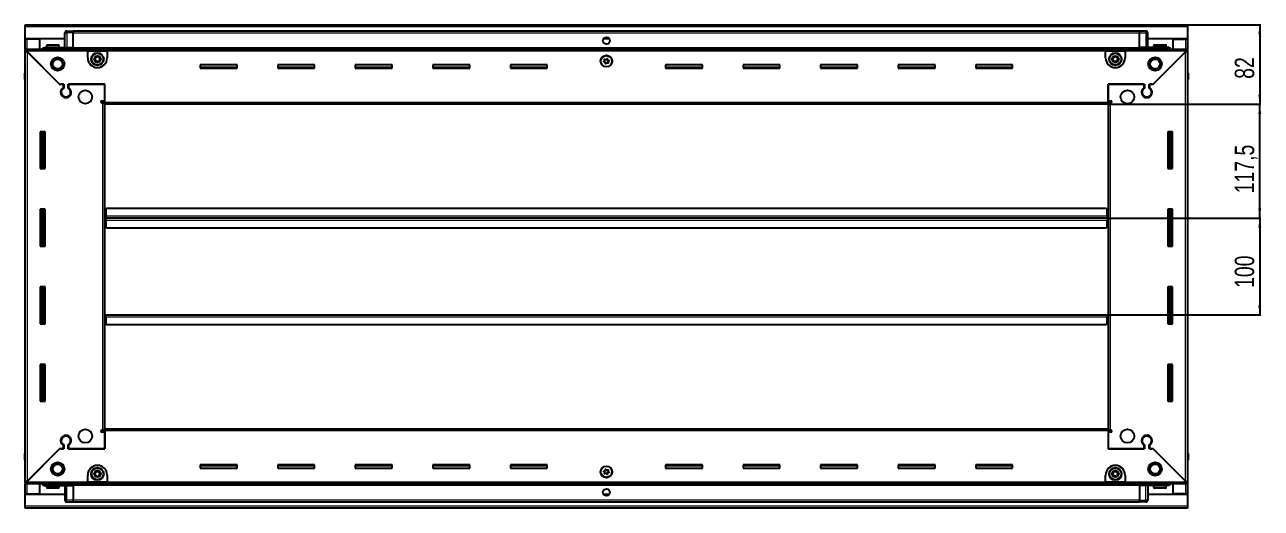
# Model space of a CAD drawing. Header units: millimetres. Extents: x 1315 to 5495, y -523 to 1632.
# Drawn here: x 4220 to 5495, y 927 to 1426 of the extents above; entities that cross this region are included whole.
import ezdxf

# ---------------------------------------------------------------- set-up
doc = ezdxf.new("R2010")
doc.units = ezdxf.units.MM
doc.layers.add('FORMAT', color=7, linetype='Continuous')
doc.styles.add('SLDTEXTSTYLE0', font='TXT', dxfattribs={"width": 0.75})
doc.dimstyles.new('SLDDIMSTYLE0', dxfattribs={"dimtxt": 20, "dimasz": 10, "dimexe": 0, "dimexo": 0.0625, "dimgap": 5, "dimtad": 2, "dimdec": 1, "dimrnd": 1e-09, "dimzin": 12, "dimdsep": 46, "dimtxsty": 'SLDTEXTSTYLE0', "dimsah": 1, "dimcen": 0.09, "dimadec": 0, "dimazin": 3, "dimtfac": 1, "dimtofl": 0, "dimtmove": 0, "dimatfit": 3, "dimfxl": 0, "dimfrac": 2, "dimtolj": 1, "dimtzin": 12, "dimarcsym": 0})

# ---------------------------------------------------------------- blocks, each defined once
blk = doc.blocks.new('_D_6')
at = {"layer": 'FORMAT'}
for p, q in [((5419, 1425.8), (5494.5, 1425.8)), ((5493.5, 1425.8), (5493.5, 1343.8)), ((5337, 1343.8), (5494.5, 1343.8))]:
    blk.add_line(p, q, dxfattribs=at)
for points in [[(5493.5, 1425.8), (5492, 1415.8), (5495, 1415.8)], [(5493.5, 1343.8), (5495, 1353.8), (5492, 1353.8)]]:
    blk.add_solid(points, dxfattribs=at)
at = {"layer": 'FORMAT', "insert": (5467.7, 1370), "char_height": 20, "attachment_point": 1, "rotation": 90, "style": 'SLDTEXTSTYLE0'}
blk.add_mtext('82', dxfattribs=at)
blk = doc.blocks.new('_D_7')
at = {"layer": 'FORMAT'}
for p, q in [((5337, 1343.8), (5494.5, 1343.8)), ((5493.5, 1226.3), (5493.5, 1343.8)), ((5336, 1226.3), (5494.5, 1226.3))]:
    blk.add_line(p, q, dxfattribs=at)
for points in [[(5493.5, 1343.8), (5492, 1333.8), (5495, 1333.8)], [(5493.5, 1226.3), (5495, 1236.3), (5492, 1236.3)]]:
    blk.add_solid(points, dxfattribs=at)
at = {"layer": 'FORMAT', "insert": (5467.7, 1251.8), "char_height": 20, "attachment_point": 1, "rotation": 90, "style": 'SLDTEXTSTYLE0'}
blk.add_mtext('117,5', dxfattribs=at)
blk = doc.blocks.new('_D_8')
at = {"layer": 'FORMAT'}
for p, q in [((5336, 1226.3), (5494.5, 1226.3)), ((5493.5, 1226.3), (5493.5, 1126.3)), ((5336, 1126.3), (5494.5, 1126.3))]:
    blk.add_line(p, q, dxfattribs=at)
for points in [[(5493.5, 1226.3), (5492, 1216.3), (5495, 1216.3)], [(5493.5, 1126.3), (5495, 1136.3), (5492, 1136.3)]]:
    blk.add_solid(points, dxfattribs=at)
at = {"layer": 'FORMAT', "insert": (5467.7, 1154.2), "char_height": 20, "attachment_point": 1, "rotation": 90, "style": 'SLDTEXTSTYLE0'}
blk.add_mtext('100', dxfattribs=at)

msp = doc.modelspace()

# ---------------------------------------------------------------- linework, layer by layer
at = {"color": 7, "linetype": 'Continuous', "lineweight": 25}
for p, q in [((4220.01, 1423.72), (4220.01, 1425.82)), ((4220.01, 1425.82), (5419.01, 1425.82)), ((4220.01, 1411.32), (4220.01, 1423.72)), ((4261.01, 1402.32), (4261.01, 1417.32)), ((4261.69, 1418.82), (4261.69, 1418.82)), ((4263.01, 1419.32), (4269.51, 1419.32)), ((4263.01, 1419.32), (4269.51, 1419.32)), ((4269.51, 1419.32), (4269.51, 1419.32)), ((4269.51, 1419.32), (4269.51, 1419.32)), ((4269.51, 1419.32), (4269.51, 1417.32)), ((5369.51, 1419.17), (4269.51, 1419.17)), ((4269.51, 1402.32), (4269.51, 1417.32)), ((5369.51, 1419.32), (5369.51, 1419.32)), ((5376.01, 1419.32), (5369.51, 1419.32)), ((5376.01, 1419.32), (5369.51, 1419.32)), ((5369.51, 1419.32), (5369.51, 1417.32)), ((5369.51, 1402.32), (5369.51, 1417.32)), ((5378.01, 1417.32), (5378.01, 1417.32)), ((5378.01, 1402.32), (5378.01, 1417.32)), ((5419.01, 1425.82), (5419.01, 1423.72)), ((5419.01, 1423.72), (5419.01, 1411.32)), ((4261.01, 1411.32), (4220.01, 1411.32)), ((4220.01, 1410.82), (4220.01, 1411.32)), ((4220.01, 1410.82), (4222.11, 1410.82)), ((4220.01, 1400.57), (4220.01, 1410.82)), ((4221.51, 1410.82), (4221.51, 1411.32)), ((4235.01, 1410.82), (4222.11, 1410.82)), ((4235.01, 1400.57), (4235.01, 1410.82)), ((4242.01, 1404.22), (4242.01, 1402.32)), ((4242.81, 1405.02), (4254.21, 1405.02)), ((4255.01, 1402.32), (4255.01, 1404.22)), ((4822.38, 1411.32), (4816.64, 1411.32)), ((5419.01, 1411.32), (5378.01, 1411.32)), ((5384.01, 1404.22), (5384.01, 1402.32)), ((5384.81, 1405.02), (5396.21, 1405.02)), ((5397.01, 1402.32), (5397.01, 1404.22)), ((5404.01, 1410.82), (5416.91, 1410.82)), ((5404.01, 1400.57), (5404.01, 1410.82)), ((5416.91, 1410.82), (5419.01, 1410.82)), ((5417.51, 1410.82), (5417.51, 1411.32)), ((5419.01, 1410.82), (5419.01, 1411.32)), ((5419.01, 1410.82), (5419.01, 1400.57)), ((4220.01, 1399.07), (4220.01, 1400.57)), ((4220.01, 1400.57), (4221.01, 1400.57)), ((4220.01, 1398.57), (4220.01, 1399.07)), ((4220.01, 1399.07), (4221.01, 1399.07)), ((4220.01, 954.07), (4220.01, 1398.57)), ((4221.51, 1398.57), (4220.01, 1398.57)), ((4221.01, 1400.57), (4284.51, 1400.57)), ((4221.01, 1399.07), (4221.01, 1400.57)), ((4221.61, 1398.47), (4255.51, 1364.57)), ((4256.21, 1363.87), (4222.11, 1397.97)), ((4240.51, 1402.32), (4269.51, 1402.32)), ((4269.44, 1400.57), (4269.51, 1402.29)), ((4269.51, 1402.32), (4269.51, 1401.82)), ((4269.51, 1401.17), (5369.51, 1401.17)), ((4284.51, 1398.47), (4284.51, 1400.57)), ((4284.51, 1400.57), (4304.51, 1400.57)), ((4284.51, 1399.07), (4304.51, 1399.07)), ((4284.51, 1391.57), (4284.51, 1398.47)), ((4304.51, 1400.57), (4304.51, 1398.47)), ((4304.51, 1400.57), (5334.51, 1400.57)), ((4304.51, 1398.47), (4304.51, 1391.57)), ((5334.51, 1398.47), (5334.51, 1400.57)), ((5334.51, 1400.57), (5354.51, 1400.57)), ((5334.51, 1399.07), (5354.51, 1399.07)), ((5334.51, 1391.57), (5334.51, 1398.47)), ((5354.51, 1400.57), (5354.51, 1398.47)), ((5354.51, 1400.57), (5418.01, 1400.57)), ((5354.51, 1398.47), (5354.51, 1391.57)), ((5369.51, 1402.32), (5369.51, 1401.82)), ((5398.51, 1402.32), (5369.51, 1402.32)), ((5369.51, 1402.29), (5369.59, 1400.57)), ((5416.91, 1397.97), (5382.81, 1363.87)), ((5383.51, 1364.57), (5417.41, 1398.47)), ((5417.51, 1398.57), (5419.01, 1398.57)), ((5418.01, 1399.07), (5418.01, 1400.57)), ((5418.01, 1400.57), (5419.01, 1400.57)), ((5418.01, 1399.07), (5419.01, 1399.07)), ((5419.01, 1399.07), (5419.01, 1400.57)), ((5419.01, 1399.07), (5419.01, 1398.57)), ((5419.01, 1398.57), (5419.01, 954.07)), ((4438.51, 1384.32), (4400.51, 1384.32)), ((4400.51, 1384.32), (4400.51, 1380.82)), ((4438.51, 1381.57), (4400.51, 1381.57)), ((4400.51, 1380.82), (4438.51, 1380.82)), ((4438.51, 1380.82), (4438.51, 1384.32)), ((4518.51, 1384.32), (4480.51, 1384.32)), ((4480.51, 1384.32), (4480.51, 1380.82)), ((4518.51, 1381.57), (4480.51, 1381.57)), ((4480.51, 1380.82), (4518.51, 1380.82)), ((4518.51, 1380.82), (4518.51, 1384.32)), ((4598.51, 1384.32), (4560.51, 1384.32)), ((4560.51, 1384.32), (4560.51, 1380.82)), ((4598.51, 1381.57), (4560.51, 1381.57)), ((4560.51, 1380.82), (4598.51, 1380.82)), ((4598.51, 1380.82), (4598.51, 1384.32)), ((4678.51, 1384.32), (4640.51, 1384.32)), ((4640.51, 1384.32), (4640.51, 1380.82)), ((4678.51, 1381.57), (4640.51, 1381.57)), ((4640.51, 1380.82), (4678.51, 1380.82)), ((4678.51, 1380.82), (4678.51, 1384.32)), ((4758.51, 1384.32), (4720.51, 1384.32)), ((4720.51, 1384.32), (4720.51, 1380.82)), ((4758.51, 1381.57), (4720.51, 1381.57)), ((4720.51, 1380.82), (4758.51, 1380.82)), ((4758.51, 1380.82), (4758.51, 1384.32)), ((4918.51, 1384.32), (4880.51, 1384.32)), ((4880.51, 1384.32), (4880.51, 1380.82)), ((4918.51, 1381.57), (4880.51, 1381.57)), ((4880.51, 1380.82), (4918.51, 1380.82)), ((4918.51, 1380.82), (4918.51, 1384.32)), ((4998.51, 1384.32), (4960.51, 1384.32)), ((4960.51, 1384.32), (4960.51, 1380.82)), ((4998.51, 1381.57), (4960.51, 1381.57)), ((4960.51, 1380.82), (4998.51, 1380.82)), ((4998.51, 1380.82), (4998.51, 1384.32)), ((5078.51, 1384.32), (5040.51, 1384.32)), ((5040.51, 1384.32), (5040.51, 1380.82)), ((5078.51, 1381.57), (5040.51, 1381.57)), ((5040.51, 1380.82), (5078.51, 1380.82)), ((5078.51, 1380.82), (5078.51, 1384.32)), ((5158.51, 1384.32), (5120.51, 1384.32)), ((5120.51, 1384.32), (5120.51, 1380.82)), ((5158.51, 1381.57), (5120.51, 1381.57)), ((5120.51, 1380.82), (5158.51, 1380.82)), ((5158.51, 1380.82), (5158.51, 1384.32)), ((5238.51, 1384.32), (5200.51, 1384.32)), ((5200.51, 1384.32), (5200.51, 1380.82)), ((5238.51, 1381.57), (5200.51, 1381.57)), ((5200.51, 1380.82), (5238.51, 1380.82)), ((5238.51, 1380.82), (5238.51, 1384.32)), ((4219.51, 1375.82), (4219.51, 1369.32)), ((4219.51, 1369.32), (4219.51, 1375.82)), ((4219.51, 1369.32), (4219.51, 1369.32)), ((4220.01, 1369.32), (4219.51, 1369.32)), ((4219.66, 1369.32), (4219.66, 983.32)), ((5419.01, 1377.15), (5419.01, 1377.15)), ((5419.01, 1369.32), (5419.51, 1369.32)), ((5419.36, 983.32), (5419.36, 1369.32)), ((5419.51, 1375.82), (5419.51, 1369.32)), ((5419.51, 1369.32), (5419.51, 1375.82)), ((5419.51, 1369.32), (5419.51, 1369.32)), ((5419.51, 1369.32), (5419.51, 1369.32)), ((4255.51, 1364.57), (4259.71, 1364.57)), ((4256.91, 1364.57), (4256.21, 1363.87)), ((4259.01, 1364.57), (4256.91, 1364.57)), ((4259.01, 1364.57), (4259.01, 1360.68)), ((4259.71, 1364.57), (4259.71, 1360.29)), ((4264.31, 1364.57), (4302.01, 1364.57)), ((4264.31, 1360.29), (4264.31, 1364.57)), ((4265.01, 1360.68), (4265.01, 1364.57)), ((4302.01, 1364.57), (4265.01, 1364.57)), ((4302.01, 1345.92), (4302.01, 1364.57)), ((4302.01, 1347.32), (4302.01, 1364.57)), ((5337.01, 1364.57), (5374.71, 1364.57)), ((5337.01, 1345.92), (5337.01, 1364.57)), ((5337.01, 1364.57), (5337.01, 1347.32)), ((5374.01, 1364.57), (5337.01, 1364.57)), ((5374.01, 1364.57), (5374.01, 1360.68)), ((5374.71, 1364.57), (5374.71, 1360.29)), ((5379.31, 1364.57), (5383.51, 1364.57)), ((5379.31, 1360.29), (5379.31, 1364.57)), ((5382.11, 1364.57), (5380.01, 1364.57)), ((5380.01, 1360.68), (5380.01, 1364.57)), ((5382.81, 1363.87), (5382.11, 1364.57)), ((4260.01, 1351.71), (4260.01, 1350.95)), ((4299.16, 1347.32), (4302.01, 1347.32)), ((4299.91, 1345.32), (4299.16, 1345.32)), ((4299.91, 1345.32), (4302.01, 1345.32)), ((4302.01, 1346.32), (4300.01, 1346.32)), ((4300.01, 1346.32), (4300.01, 1345.32)), ((4302.01, 1343.82), (4302.01, 1345.92)), ((5337.01, 1343.82), (4302.01, 1343.82)), ((4302.01, 1008.82), (4302.01, 1343.82)), ((5337.01, 1347.32), (5339.86, 1347.32)), ((5339.01, 1346.32), (5337.01, 1346.32)), ((5337.01, 1345.92), (5337.01, 1343.82)), ((5337.01, 1345.32), (5339.11, 1345.32)), ((5337.01, 1343.82), (5337.01, 1008.82)), ((5339.01, 1345.32), (5339.01, 1346.32)), ((5339.86, 1345.32), (5339.11, 1345.32)), ((5379.01, 1351.71), (5379.01, 1350.95)), ((4240.51, 1315.32), (4235.51, 1315.32)), ((4235.51, 1315.32), (4235.51, 1277.32)), ((4237.66, 1277.32), (4237.66, 1315.32)), ((4239.45, 1277.32), (4239.45, 1315.32)), ((4239.49, 1277.32), (4239.49, 1315.32)), ((4240.51, 1277.32), (4240.51, 1315.32)), ((5398.51, 1315.32), (5398.51, 1277.32)), ((5403.51, 1315.32), (5398.51, 1315.32)), ((5399.53, 1315.32), (5399.53, 1277.32)), ((5399.57, 1315.32), (5399.57, 1277.32)), ((5401.36, 1315.32), (5401.36, 1277.32)), ((5403.51, 1277.32), (5403.51, 1315.32)), ((4235.51, 1277.32), (4240.51, 1277.32)), ((5398.51, 1277.32), (5403.51, 1277.32)), ((4240.51, 1235.32), (4235.51, 1235.32)), ((4235.51, 1235.32), (4235.51, 1197.32)), ((4237.66, 1197.32), (4237.66, 1235.32)), ((4239.45, 1197.32), (4239.45, 1235.32)), ((4239.49, 1197.32), (4239.49, 1235.32)), ((4240.51, 1197.32), (4240.51, 1235.32)), ((4302.76, 1226.32), (4302.01, 1226.32)), ((4303.01, 1229.17), (4302.76, 1229.17)), ((4302.76, 1229.17), (4302.76, 1226.32)), ((4302.76, 1226.32), (4302.76, 1223.47)), ((4304.01, 1236.32), (4303.01, 1235.32)), ((4303.01, 1235.32), (4303.01, 1228.42)), ((4303.01, 1226.32), (4303.01, 1228.42)), ((5336.01, 1226.32), (4303.01, 1226.32)), ((4303.01, 1224.22), (4303.01, 1226.32)), ((5335.01, 1236.32), (4304.01, 1236.32)), ((5336.01, 1235.32), (5335.01, 1236.32)), ((5336.01, 1228.42), (5336.01, 1235.32)), ((5336.26, 1229.17), (5336.01, 1229.17)), ((5336.01, 1228.42), (5336.01, 1226.32)), ((5336.01, 1226.32), (5336.01, 1224.22)), ((5336.26, 1226.32), (5336.26, 1229.17)), ((5337.01, 1226.32), (5336.26, 1226.32)), ((5336.26, 1223.47), (5336.26, 1226.32)), ((5398.51, 1235.32), (5398.51, 1197.32)), ((5403.51, 1235.32), (5398.51, 1235.32)), ((5399.53, 1235.32), (5399.53, 1197.32)), ((5399.57, 1235.32), (5399.57, 1197.32)), ((5401.36, 1235.32), (5401.36, 1197.32)), ((5403.51, 1197.32), (5403.51, 1235.32)), ((4302.76, 1223.47), (4303.01, 1223.47)), ((4303.01, 1224.22), (4303.01, 1217.32)), ((4303.01, 1217.32), (4304.01, 1216.32)), ((4304.01, 1216.32), (5335.01, 1216.32)), ((5335.01, 1216.32), (5336.01, 1217.32)), ((5336.01, 1217.32), (5336.01, 1224.22)), ((5336.01, 1223.47), (5336.26, 1223.47)), ((4235.51, 1197.32), (4240.51, 1197.32)), ((5398.51, 1197.32), (5403.51, 1197.32)), ((4240.51, 1155.32), (4235.51, 1155.32)), ((4235.51, 1155.32), (4235.51, 1117.32)), ((4237.66, 1117.32), (4237.66, 1155.32)), ((4239.45, 1117.32), (4239.45, 1155.32)), ((4239.49, 1117.32), (4239.49, 1155.32)), ((4240.51, 1117.32), (4240.51, 1155.32)), ((5398.51, 1155.32), (5398.51, 1117.32)), ((5403.51, 1155.32), (5398.51, 1155.32)), ((5399.53, 1155.32), (5399.53, 1117.32)), ((5399.57, 1155.32), (5399.57, 1117.32)), ((5401.36, 1155.32), (5401.36, 1117.32)), ((5403.51, 1117.32), (5403.51, 1155.32)), ((4302.01, 1126.32), (4302.76, 1126.32)), ((4302.76, 1126.32), (4302.76, 1123.47)), ((4302.76, 1123.47), (4303.01, 1123.47)), ((4303.01, 1126.32), (5336.01, 1126.32)), ((4303.01, 1124.22), (4303.01, 1126.32)), ((4303.01, 1124.22), (4303.01, 1117.32)), ((5336.01, 1126.32), (5336.01, 1124.22)), ((5336.01, 1117.32), (5336.01, 1124.22)), ((5336.01, 1123.47), (5336.26, 1123.47)), ((5336.26, 1123.47), (5336.26, 1126.32)), ((5336.26, 1126.32), (5337.01, 1126.32)), ((4235.51, 1117.32), (4240.51, 1117.32)), ((4303.01, 1117.32), (4304.01, 1116.32)), ((4304.01, 1116.32), (5335.01, 1116.32)), ((5335.01, 1116.32), (5336.01, 1117.32)), ((5398.51, 1117.32), (5403.51, 1117.32)), ((4240.51, 1075.32), (4235.51, 1075.32)), ((4235.51, 1075.32), (4235.51, 1037.32)), ((4237.66, 1037.32), (4237.66, 1075.32)), ((4239.45, 1037.32), (4239.45, 1075.32)), ((4239.49, 1037.32), (4239.49, 1075.32)), ((4240.51, 1037.32), (4240.51, 1075.32)), ((5398.51, 1075.32), (5398.51, 1037.32)), ((5403.51, 1075.32), (5398.51, 1075.32)), ((5399.53, 1075.32), (5399.53, 1037.32)), ((5399.57, 1075.32), (5399.57, 1037.32)), ((5401.36, 1075.32), (5401.36, 1037.32)), ((5403.51, 1037.32), (5403.51, 1075.32)), ((4235.51, 1037.32), (4240.51, 1037.32)), ((5398.51, 1037.32), (5403.51, 1037.32)), ((4302.01, 1006.72), (4302.01, 1008.82)), ((4302.01, 1008.82), (5337.01, 1008.82)), ((5337.01, 1008.82), (5337.01, 1006.72)), ((4260.01, 1001.7), (4260.01, 1000.94)), ((4299.16, 1007.32), (4299.91, 1007.32)), ((4302.01, 1005.32), (4299.16, 1005.32)), ((4302.01, 1007.32), (4299.91, 1007.32)), ((4300.01, 1007.32), (4300.01, 1006.32)), ((4300.01, 1006.32), (4302.01, 1006.32)), ((4302.01, 1006.72), (4302.01, 988.07)), ((4302.01, 988.07), (4302.01, 1005.32)), ((5339.11, 1007.32), (5337.01, 1007.32)), ((5337.01, 1006.72), (5337.01, 988.07)), ((5337.01, 1006.32), (5339.01, 1006.32)), ((5337.01, 1005.32), (5337.01, 988.07)), ((5339.86, 1005.32), (5337.01, 1005.32)), ((5339.01, 1006.32), (5339.01, 1007.32)), ((5339.11, 1007.32), (5339.86, 1007.32)), ((5379.01, 1001.7), (5379.01, 1000.94)), ((4219.51, 976.82), (4219.51, 983.32)), ((4219.51, 983.32), (4219.51, 983.32)), ((4219.51, 983.32), (4219.51, 983.32)), ((4219.51, 983.32), (4219.51, 976.82)), ((4220.01, 983.32), (4219.51, 983.32)), ((4255.51, 988.07), (4221.61, 954.17)), ((4222.11, 954.67), (4256.21, 988.77)), ((4259.71, 988.07), (4255.51, 988.07)), ((4256.21, 988.77), (4256.91, 988.07)), ((4256.91, 988.07), (4259.01, 988.07)), ((4259.01, 991.96), (4259.01, 988.07)), ((4259.71, 992.36), (4259.71, 988.07)), ((4264.31, 988.07), (4264.31, 992.36)), ((4302.01, 988.07), (4264.31, 988.07)), ((4265.01, 988.07), (4265.01, 991.96)), ((4265.01, 988.07), (4302.01, 988.07)), ((5374.71, 988.07), (5337.01, 988.07)), ((5337.01, 988.07), (5374.01, 988.07)), ((5374.01, 991.96), (5374.01, 988.07)), ((5374.71, 992.36), (5374.71, 988.07)), ((5379.31, 988.07), (5379.31, 992.36)), ((5383.51, 988.07), (5379.31, 988.07)), ((5380.01, 988.07), (5380.01, 991.96)), ((5380.01, 988.07), (5382.11, 988.07)), ((5382.11, 988.07), (5382.81, 988.77)), ((5382.81, 988.77), (5416.91, 954.67)), ((5417.41, 954.17), (5383.51, 988.07)), ((5419.01, 983.32), (5419.51, 983.32)), ((5419.51, 983.32), (5419.51, 983.32)), ((5419.51, 976.82), (5419.51, 983.32)), ((5419.51, 983.32), (5419.51, 976.82)), ((4220.01, 975.5), (4220.01, 975.5)), ((4438.51, 971.82), (4400.51, 971.82)), ((4400.51, 971.82), (4400.51, 968.32)), ((4400.51, 971.07), (4438.51, 971.07)), ((4438.51, 968.32), (4438.51, 971.82)), ((4518.51, 971.82), (4480.51, 971.82)), ((4480.51, 971.82), (4480.51, 968.32)), ((4480.51, 971.07), (4518.51, 971.07)), ((4518.51, 968.32), (4518.51, 971.82)), ((4598.51, 971.82), (4560.51, 971.82)), ((4560.51, 971.82), (4560.51, 968.32)), ((4560.51, 971.07), (4598.51, 971.07)), ((4598.51, 968.32), (4598.51, 971.82)), ((4678.51, 971.82), (4640.51, 971.82)), ((4640.51, 971.82), (4640.51, 968.32)), ((4640.51, 971.07), (4678.51, 971.07)), ((4678.51, 968.32), (4678.51, 971.82)), ((4758.51, 971.82), (4720.51, 971.82)), ((4720.51, 971.82), (4720.51, 968.32)), ((4720.51, 971.07), (4758.51, 971.07)), ((4758.51, 968.32), (4758.51, 971.82)), ((4918.51, 971.82), (4880.51, 971.82)), ((4880.51, 971.82), (4880.51, 968.32)), ((4880.51, 971.07), (4918.51, 971.07)), ((4918.51, 968.32), (4918.51, 971.82)), ((4998.51, 971.82), (4960.51, 971.82)), ((4960.51, 971.82), (4960.51, 968.32)), ((4960.51, 971.07), (4998.51, 971.07)), ((4998.51, 968.32), (4998.51, 971.82)), ((5078.51, 971.82), (5040.51, 971.82)), ((5040.51, 971.82), (5040.51, 968.32)), ((5040.51, 971.07), (5078.51, 971.07)), ((5078.51, 968.32), (5078.51, 971.82)), ((5158.51, 971.82), (5120.51, 971.82)), ((5120.51, 971.82), (5120.51, 968.32)), ((5120.51, 971.07), (5158.51, 971.07)), ((5158.51, 968.32), (5158.51, 971.82)), ((5238.51, 971.82), (5200.51, 971.82)), ((5200.51, 971.82), (5200.51, 968.32)), ((5200.51, 971.07), (5238.51, 971.07)), ((5238.51, 968.32), (5238.51, 971.82)), ((4284.51, 954.17), (4284.51, 961.07)), ((4304.51, 961.07), (4304.51, 954.17)), ((4400.51, 968.32), (4438.51, 968.32)), ((4480.51, 968.32), (4518.51, 968.32)), ((4560.51, 968.32), (4598.51, 968.32)), ((4640.51, 968.32), (4678.51, 968.32)), ((4720.51, 968.32), (4758.51, 968.32)), ((4880.51, 968.32), (4918.51, 968.32)), ((4960.51, 968.32), (4998.51, 968.32)), ((5040.51, 968.32), (5078.51, 968.32)), ((5120.51, 968.32), (5158.51, 968.32)), ((5200.51, 968.32), (5238.51, 968.32)), ((5334.51, 954.17), (5334.51, 961.07)), ((5354.51, 961.07), (5354.51, 954.17)), ((4220.01, 953.57), (4220.01, 954.07)), ((4221.51, 954.07), (4220.01, 954.07)), ((4220.01, 953.57), (4220.01, 952.07)), ((4221.01, 953.57), (4220.01, 953.57)), ((4220.01, 941.82), (4220.01, 952.07)), ((4221.01, 952.07), (4220.01, 952.07)), ((4221.01, 953.57), (4221.01, 952.07)), ((4284.51, 952.07), (4221.01, 952.07)), ((4235.01, 941.82), (4235.01, 952.07)), ((4240.51, 950.32), (4269.51, 950.32)), ((4242.01, 950.32), (4242.01, 948.42)), ((4246.59, 947.62), (4242.81, 947.62)), ((4254.21, 947.62), (4246.59, 947.62)), ((4255.01, 948.42), (4255.01, 950.32)), ((4261.01, 950.32), (4261.01, 935.32)), ((4269.51, 950.36), (4269.44, 952.07)), ((5369.51, 951.47), (4269.51, 951.47)), ((4269.51, 950.32), (4269.51, 950.82)), ((4269.51, 950.32), (4269.51, 935.32)), ((4284.51, 952.07), (4284.51, 954.17)), ((4304.51, 953.57), (4284.51, 953.57)), ((4304.51, 952.07), (4284.51, 952.07)), ((4304.51, 954.17), (4304.51, 952.07)), ((5334.51, 952.07), (4304.51, 952.07)), ((5334.51, 952.07), (5334.51, 954.17)), ((5354.51, 953.57), (5334.51, 953.57)), ((5354.51, 952.07), (5334.51, 952.07)), ((5354.51, 954.17), (5354.51, 952.07)), ((5418.01, 952.07), (5354.51, 952.07)), ((5369.59, 952.07), (5369.51, 950.36)), ((5369.51, 950.32), (5369.51, 950.82)), ((5398.51, 950.32), (5369.51, 950.32)), ((5369.51, 950.32), (5369.51, 935.32)), ((5378.01, 950.32), (5378.01, 935.32)), ((5384.01, 950.32), (5384.01, 948.42)), ((5391.8, 947.62), (5384.81, 947.62)), ((5396.21, 947.62), (5391.8, 947.62)), ((5397.01, 948.42), (5397.01, 950.32)), ((5404.01, 941.82), (5404.01, 952.07)), ((5417.51, 954.07), (5419.01, 954.07)), ((5418.01, 953.57), (5418.01, 952.07)), ((5419.01, 953.57), (5418.01, 953.57)), ((5419.01, 952.07), (5418.01, 952.07)), ((5419.01, 954.07), (5419.01, 953.57)), ((5419.01, 953.57), (5419.01, 952.07)), ((5419.01, 952.07), (5419.01, 941.82)), ((4222.11, 941.82), (4220.01, 941.82)), ((4220.01, 941.32), (4220.01, 941.82)), ((4220.01, 928.92), (4220.01, 941.32)), ((4220.01, 941.32), (4261.01, 941.32)), ((4221.51, 941.32), (4221.51, 941.82)), ((4222.11, 941.82), (4235.01, 941.82)), ((4261.01, 935.32), (4261.01, 935.32)), ((4263.01, 933.32), (4269.51, 933.32)), ((4263.01, 933.32), (4269.51, 933.32)), ((4269.51, 933.32), (4269.51, 935.32)), ((4269.51, 933.47), (5369.51, 933.47)), ((4269.51, 933.32), (4269.51, 933.32)), ((4816.64, 941.32), (4822.38, 941.32)), ((5369.51, 933.32), (5369.51, 935.32)), ((5376.01, 933.32), (5369.51, 933.32)), ((5369.51, 933.32), (5369.51, 933.32)), ((5369.51, 933.32), (5369.51, 933.32)), ((5376.01, 933.32), (5369.51, 933.32)), ((5377.33, 933.82), (5377.33, 933.82)), ((5378.01, 941.32), (5419.01, 941.32)), ((5416.91, 941.82), (5404.01, 941.82)), ((5419.01, 941.82), (5416.91, 941.82)), ((5417.51, 941.32), (5417.51, 941.82)), ((5419.01, 941.32), (5419.01, 941.82)), ((5419.01, 941.32), (5419.01, 928.92)), ((4220.01, 926.82), (4220.01, 928.92)), ((5419.01, 926.82), (4220.01, 926.82)), ((5419.01, 928.92), (5419.01, 926.82))]:
    msp.add_line(p, q, dxfattribs=at)
at = {"color": 8, "linetype": 'Continuous', "lineweight": 18}
for p, q in [((5419.01, 1423.72), (4220.01, 1423.72)), ((4261.01, 1417.32), (4263.01, 1417.32)), ((4263.01, 1419.32), (4263.01, 1417.32)), ((4263.01, 1417.32), (4263.01, 1402.32)), ((4269.51, 1417.32), (4263.01, 1417.32)), ((5369.51, 1417.17), (4269.51, 1417.17)), ((5369.51, 1417.32), (5376.01, 1417.32)), ((5376.01, 1419.32), (5376.01, 1417.32)), ((5378.01, 1417.32), (5376.01, 1417.32)), ((5376.01, 1417.32), (5376.01, 1402.32)), ((4222.11, 1410.82), (4222.11, 1411.32)), ((4222.11, 1400.57), (4222.11, 1410.82)), ((4242.01, 1404.22), (4255.01, 1404.22)), ((5384.01, 1404.22), (5397.01, 1404.22)), ((5416.91, 1411.32), (5416.91, 1410.82)), ((5416.91, 1410.82), (5416.91, 1400.57)), ((4284.51, 1398.47), (4221.61, 1398.47)), ((4222.11, 1397.97), (4222.11, 954.67)), ((5369.51, 1401.82), (4269.51, 1401.82)), ((5369.51, 1400.59), (4269.51, 1400.59)), ((4284.51, 1398.47), (4304.51, 1398.47)), ((5334.51, 1398.47), (4304.51, 1398.47)), ((5334.51, 1398.47), (5354.51, 1398.47)), ((5417.41, 1398.47), (5354.51, 1398.47)), ((5416.91, 954.67), (5416.91, 1397.97)), ((4220.01, 1375.82), (4219.51, 1375.82)), ((5419.01, 1375.82), (5419.51, 1375.82)), ((4299.91, 1007.32), (4299.91, 1345.32)), ((4302.01, 1345.92), (5337.01, 1345.92)), ((5339.11, 1345.32), (5339.11, 1007.32)), ((4237.01, 1315.32), (4237.01, 1277.32)), ((4238.25, 1315.32), (4238.25, 1277.32)), ((5400.77, 1277.32), (5400.77, 1315.32)), ((5402.01, 1277.32), (5402.01, 1315.32)), ((4237.01, 1235.32), (4237.01, 1197.32)), ((4238.25, 1235.32), (4238.25, 1197.32)), ((5336.01, 1228.42), (4303.01, 1228.42)), ((5400.77, 1197.32), (5400.77, 1235.32)), ((5402.01, 1197.32), (5402.01, 1235.32)), ((4303.01, 1224.22), (5336.01, 1224.22)), ((4237.01, 1155.32), (4237.01, 1117.32)), ((4238.25, 1155.32), (4238.25, 1117.32)), ((5400.77, 1117.32), (5400.77, 1155.32)), ((5402.01, 1117.32), (5402.01, 1155.32)), ((4303.01, 1124.22), (5336.01, 1124.22)), ((4237.01, 1075.32), (4237.01, 1037.32)), ((4238.25, 1075.32), (4238.25, 1037.32)), ((5400.77, 1037.32), (5400.77, 1075.32)), ((5402.01, 1037.32), (5402.01, 1075.32)), ((5337.01, 1006.72), (4302.01, 1006.72)), ((4220.01, 976.82), (4219.51, 976.82)), ((5419.01, 976.82), (5419.51, 976.82)), ((4221.61, 954.17), (4284.51, 954.17)), ((4222.11, 941.82), (4222.11, 952.07)), ((4246.31, 948.42), (4242.01, 948.42)), ((4255.01, 948.42), (4246.31, 948.42)), ((4263.01, 935.32), (4263.01, 950.32)), ((4269.51, 952.06), (5369.51, 952.06)), ((4269.51, 950.82), (5369.51, 950.82)), ((4304.51, 954.17), (4284.51, 954.17)), ((4304.51, 954.17), (5334.51, 954.17)), ((5354.51, 954.17), (5334.51, 954.17)), ((5354.51, 954.17), (5417.41, 954.17)), ((5376.01, 935.32), (5376.01, 950.32)), ((5391.98, 948.42), (5384.01, 948.42)), ((5397.01, 948.42), (5391.98, 948.42)), ((5416.91, 952.07), (5416.91, 941.82)), ((4222.11, 941.32), (4222.11, 941.82)), ((4261.01, 935.32), (4263.01, 935.32)), ((4263.01, 933.32), (4263.01, 935.32)), ((4269.51, 935.32), (4263.01, 935.32)), ((4269.51, 935.47), (5369.51, 935.47)), ((5369.51, 935.32), (5376.01, 935.32)), ((5378.01, 935.32), (5376.01, 935.32)), ((5376.01, 933.32), (5376.01, 935.32)), ((5416.91, 941.82), (5416.91, 941.32)), ((5419.01, 928.92), (4220.01, 928.92))]:
    msp.add_line(p, q, dxfattribs=at)
at = {"color": 7, "linetype": 'Continuous', "lineweight": 25}
for centre, radius in [((4819.51, 1409.32), 3.5), ((4253.51, 1385.32), 7), ((4253.51, 1385.32), 6.03), ((4253.51, 1385.32), 5.1), ((4294.51, 1390.32), 6.5), ((4294.51, 1390.32), 3.46), ((4819.51, 1388.32), 6), ((4819.51, 1388.17), 5.79), ((5344.51, 1390.32), 6.5), ((5344.51, 1390.32), 3.46), ((5385.51, 1385.32), 7), ((5385.51, 1385.32), 6.02), ((5385.51, 1385.32), 5.1), ((4819.51, 1388.17), 1.85), ((4282.01, 1351.32), 7), ((5357.01, 1351.32), 7), ((4282.01, 1001.32), 7), ((5357.01, 1001.32), 7), ((4253.51, 967.32), 7), ((4253.51, 967.32), 6.03), ((4253.51, 967.32), 5.1), ((4819.51, 964.32), 6), ((4819.51, 964.47), 5.78), ((5385.51, 967.32), 7), ((5385.51, 967.32), 6.02), ((5385.51, 967.32), 5.1), ((4294.51, 962.32), 6.5), ((4294.51, 962.32), 3.46), ((4819.51, 964.47), 1.85), ((5344.51, 962.32), 6.5), ((5344.51, 962.32), 3.46), ((4819.51, 943.32), 3.5)]:
    msp.add_circle(centre, radius, dxfattribs=at)
at = {"color": 8, "linetype": 'Continuous', "lineweight": 18}
for centre in [(4294.51, 1390.32), (5344.51, 1390.32), (4294.51, 962.32), (5344.51, 962.32)]:
    msp.add_circle(centre, 5.7, dxfattribs=at)
at = {"color": 7, "linetype": 'Continuous', "lineweight": 25}
for centre, radius, start, end in [((4263.01, 1417.32), 2, 90, 180), ((4263.01, 1417.32), 2, 131.40962, 180), ((5376.01, 1417.32), 2, 0, 90), ((5376.01, 1417.32), 2, 0, 90), ((4242.81, 1404.22), 0.8, 90, 180), ((4254.21, 1404.22), 0.8, 0, 90), ((5384.81, 1404.22), 0.8, 90, 180), ((5396.21, 1404.22), 0.8, 0, 90), ((4260.81, 1402.52), 0.2, 270, 0), ((4294.51, 1391.57), 10, 180, 270), ((4294.51, 1390.32), 2.5, 134.01559, 194.01559), ((4294.51, 1390.32), 2.5, 74.01559, 134.01559), ((4294.51, 1391.57), 10, 270, 0), ((4294.51, 1390.32), 2.5, 14.01559, 74.01559), ((4294.51, 1390.32), 2.5, 314.01559, 14.01559), ((5344.51, 1391.57), 10, 180, 270), ((5344.51, 1390.32), 2.5, 160.11158, 220.11158), ((5344.51, 1390.32), 2.5, 100.11158, 160.11158), ((5344.51, 1390.32), 2.5, 40.11158, 100.11158), ((5344.51, 1391.57), 10, 270, 0), ((5344.51, 1390.32), 2.5, 340.11158, 40.11158), ((5378.21, 1402.52), 0.2, 180, 270), ((4294.51, 1390.32), 2.5, 194.01559, 254.01559), ((4294.51, 1390.32), 2.5, 254.01559, 314.01559), ((5344.51, 1390.32), 2.5, 220.11158, 280.11158), ((5344.51, 1390.32), 2.5, 280.11158, 340.11158), ((4221.51, 1375.82), 2, 138.57492, 180), ((4221.51, 1375.82), 2, 138.59038, 180), ((5417.51, 1375.82), 2, 0, 41.39416), ((4262.01, 1356.07), 5.5, 123.05573, 56.94427), ((4262.01, 1356.07), 4.8, 118.63099, 61.36901), ((5377.01, 1356.07), 5.5, 123.05573, 56.94427), ((5377.01, 1356.07), 4.8, 118.63099, 61.36901), ((4299.16, 1346.32), 1, 90, 270), ((5339.86, 1346.32), 1, 270, 90), ((4262.01, 996.57), 5.5, 303.05573, 236.94427), ((4262.01, 996.57), 4.8, 298.63099, 241.36901), ((4299.16, 1006.32), 1, 90, 270), ((5339.86, 1006.32), 1, 270, 90), ((5377.01, 996.57), 5.5, 303.05573, 236.94427), ((5377.01, 996.57), 4.8, 298.63099, 241.36901), ((4221.51, 976.82), 2, 180, 199.56674), ((4221.51, 976.82), 2, 180, 221.39416), ((4221.51, 976.82), 2, 213.78451, 221.40962), ((4294.51, 961.07), 10, 90, 180), ((4294.51, 961.07), 10, 0, 90), ((5344.51, 961.07), 10, 90, 180), ((5344.51, 961.07), 10, 0, 90), ((5417.51, 976.82), 2, 318.57492, 360), ((5417.51, 976.82), 2, 318.59038, 0), ((4294.51, 962.32), 2.5, 127.47401, 187.47401), ((4294.51, 962.32), 2.5, 187.47401, 247.47401), ((4294.51, 962.32), 2.5, 67.47401, 127.47401), ((4294.51, 962.32), 2.5, 247.47401, 307.47401), ((4294.51, 962.32), 2.5, 7.47401, 67.47401), ((4294.51, 962.32), 2.5, 307.47401, 7.47401), ((5344.51, 962.32), 2.5, 147.04236, 207.04236), ((5344.51, 962.32), 2.5, 207.04236, 267.04236), ((5344.51, 962.32), 2.5, 87.04236, 147.04236), ((5344.51, 962.32), 2.5, 267.04236, 327.04236), ((5344.51, 962.32), 2.5, 27.04236, 87.04236), ((5344.51, 962.32), 2.5, 327.04236, 27.04236), ((4242.81, 948.42), 0.8, 180, 270), ((4254.21, 948.42), 0.8, 270, 360), ((4260.81, 950.12), 0.2, 0, 90), ((5378.21, 950.12), 0.2, 90, 180), ((5384.81, 948.42), 0.8, 180, 270), ((5396.21, 948.42), 0.8, 270, 360), ((4263.01, 935.32), 2, 180, 270), ((4263.01, 935.32), 2, 180, 270), ((5376.01, 935.32), 2, 270, 0), ((5376.01, 935.32), 2, 270, 288.58003), ((5376.01, 935.32), 2, 303.94202, 311.40962)]:
    msp.add_arc(centre, radius, start, end, dxfattribs=at)
for points, knots in [([(4220.01, 1398.57), (4220.04, 1398.53), (4220.09, 1398.44), (4220.48, 1398.3), (4221.04, 1398.17), (4221.62, 1398.06), (4221.98, 1398), (4222.11, 1397.97)], [0, 0, 0, 0, 0.2302553, 0.4485219, 0.6667858, 0.8850496, 1, 1, 1, 1]), ([(4221.61, 1398.47), (4221.56, 1398.73), (4221.47, 1399.22), (4221.34, 1399.86), (4221.21, 1400.33), (4221.1, 1400.55), (4221.03, 1400.57), (4221.01, 1400.57)], [0, 0, 0, 0, 0.2302553, 0.4485219, 0.6667858, 0.8850496, 1, 1, 1, 1]), ([(4237.3, 1400.57), (4237.42, 1400.77), (4237.8, 1401.42), (4238.96, 1402.13), (4239.99, 1402.26), (4240.51, 1402.32)], [0, 0, 0, 0, 0.1822499, 0.5911249, 1, 1, 1, 1]), ([(4269.51, 1402.32), (4269.51, 1402.29), (4269.51, 1402.21), (4269.51, 1401.59), (4269.51, 1401.03), (4269.51, 1400.66), (4269.51, 1400.65)], [0, 0, 0, 0, 0.3302672, 0.6605344, 0.9908016, 1, 1, 1, 1]), ([(4291.74, 1391.12), (4292.11, 1391.48), (4292.8, 1392.15), (4293.49, 1392.81), (4293.81, 1393.12)], [0, 0, 0, 0, 0.5346859, 1, 1, 1, 1]), ([(4292.43, 1388.32), (4292.35, 1388.65), (4292.15, 1389.45), (4291.91, 1390.42), (4291.77, 1391), (4291.74, 1391.12)], [0, 0, 0, 0, 0.3629006, 0.8668753, 1, 1, 1, 1]), ([(4293.81, 1393.12), (4294.31, 1392.98), (4295.23, 1392.72), (4296.16, 1392.45), (4296.59, 1392.33)], [0, 0, 0, 0, 0.5346859, 1, 1, 1, 1]), ([(4296.59, 1392.33), (4296.62, 1392.21), (4296.76, 1391.63), (4297, 1390.66), (4297.2, 1389.86), (4297.29, 1389.53)], [0, 0, 0, 0, 0.1331247, 0.6370994, 1, 1, 1, 1]), ([(4817.63, 1390.24), (4817.62, 1390.23), (4817.6, 1390.21), (4817.59, 1390.15), (4817.6, 1390.01), (4817.7, 1389.64), (4817.84, 1389.11), (4817.67, 1388.5), (4817.31, 1388.13), (4817.01, 1387.88), (4816.83, 1387.72), (4816.78, 1387.64), (4816.77, 1387.6), (4816.78, 1387.57), (4816.79, 1387.54), (4816.85, 1387.49), (4817.09, 1387.39), (4817.56, 1387.29), (4818.2, 1386.98), (4818.45, 1386.31), (4818.51, 1385.84), (4818.58, 1385.58), (4818.62, 1385.53), (4818.65, 1385.51), (4818.68, 1385.5), (4818.72, 1385.51), (4818.76, 1385.52), (4818.83, 1385.57), (4818.99, 1385.72), (4819.26, 1385.99), (4819.67, 1386.31), (4820.29, 1386.42), (4820.8, 1386.23), (4821.17, 1386.1), (4821.31, 1386.07), (4821.37, 1386.09), (4821.4, 1386.1), (4821.42, 1386.13), (4821.43, 1386.19), (4821.42, 1386.34), (4821.32, 1386.71), (4821.18, 1387.23), (4821.35, 1387.84), (4821.71, 1388.21), (4822.01, 1388.46), (4822.19, 1388.63), (4822.24, 1388.71), (4822.25, 1388.75), (4822.25, 1388.78), (4822.23, 1388.81), (4822.18, 1388.85), (4821.93, 1388.95), (4821.46, 1389.06), (4820.82, 1389.37), (4820.57, 1390.03), (4820.51, 1390.51), (4820.44, 1390.76), (4820.4, 1390.82), (4820.37, 1390.84), (4820.34, 1390.85), (4820.3, 1390.84), (4820.27, 1390.82), (4820.2, 1390.78), (4820.03, 1390.63), (4819.76, 1390.36), (4819.35, 1390.04), (4818.73, 1389.93), (4818.22, 1390.11), (4817.85, 1390.25), (4817.71, 1390.27), (4817.65, 1390.26), (4817.63, 1390.25), (4817.63, 1390.24)], [0, 0, 0, 0, 0.0020087, 0.00442, 0.0093647, 0.0255282, 0.0677053, 0.0957862, 0.1246456, 0.1503415, 0.1605194, 0.1633943, 0.1656965, 0.1672448, 0.1688741, 0.1707699, 0.1786058, 0.2119941, 0.2499945, 0.2879948, 0.3213831, 0.329219, 0.3311148, 0.3327441, 0.3342924, 0.3362166, 0.3385353, 0.3413178, 0.349662, 0.3753578, 0.4042173, 0.4322982, 0.4744753, 0.4906388, 0.4966691, 0.49844, 0.5, 0.5020087, 0.50442, 0.5093647, 0.5255282, 0.5677053, 0.5957862, 0.6246456, 0.6503415, 0.6605194, 0.6633943, 0.6656965, 0.6672448, 0.6688741, 0.6707699, 0.6786058, 0.7119941, 0.7499945, 0.7879948, 0.8213831, 0.829219, 0.8311148, 0.8327441, 0.8342924, 0.8362166, 0.8385353, 0.8413178, 0.849662, 0.8753578, 0.9042173, 0.9322982, 0.9744753, 0.9906388, 0.9966691, 0.99844, 1, 1, 1, 1]), ([(5341.67, 1389.82), (5341.71, 1389.93), (5341.91, 1390.5), (5342.25, 1391.43), (5342.53, 1392.21), (5342.65, 1392.53)], [0, 0, 0, 0, 0.1331247, 0.6370994, 1, 1, 1, 1]), ([(5342.65, 1392.53), (5343.16, 1392.62), (5344.11, 1392.79), (5345.05, 1392.96), (5345.49, 1393.04)], [0, 0, 0, 0, 0.5346859, 1, 1, 1, 1]), ([(5345.49, 1393.04), (5345.83, 1392.64), (5346.45, 1391.91), (5347.06, 1391.17), (5347.35, 1390.83)], [0, 0, 0, 0, 0.5346859, 1, 1, 1, 1]), ([(5347.35, 1390.83), (5347.24, 1390.51), (5346.96, 1389.73), (5346.62, 1388.8), (5346.41, 1388.23), (5346.37, 1388.12)], [0, 0, 0, 0, 0.36290056, 0.86687533, 1, 1, 1, 1]), ([(5369.51, 1402.32), (5369.51, 1402.29), (5369.51, 1402.21), (5369.51, 1401.59), (5369.51, 1401.03), (5369.51, 1400.66), (5369.51, 1400.65)], [0, 0, 0, 0, 0.3302662, 0.6605324, 0.9907986, 1, 1, 1, 1]), ([(5401.73, 1400.57), (5401.61, 1400.77), (5401.22, 1401.42), (5400.06, 1402.13), (5399.03, 1402.26), (5398.51, 1402.32)], [0, 0, 0, 0, 0.1822499, 0.5911249, 1, 1, 1, 1]), ([(5416.91, 1397.97), (5417.16, 1398.02), (5417.66, 1398.11), (5418.3, 1398.24), (5418.76, 1398.37), (5418.98, 1398.48), (5419, 1398.55), (5419.01, 1398.57)], [0, 0, 0, 0, 0.2302553, 0.4485219, 0.6667858, 0.8850496, 1, 1, 1, 1]), ([(5418.01, 1400.57), (5417.96, 1400.55), (5417.87, 1400.49), (5417.74, 1400.1), (5417.61, 1399.54), (5417.5, 1398.96), (5417.43, 1398.6), (5417.41, 1398.47)], [0, 0, 0, 0, 0.2302553, 0.4485219, 0.6667858, 0.8850496, 1, 1, 1, 1]), ([(4295.21, 1387.52), (4294.71, 1387.66), (4293.79, 1387.93), (4292.86, 1388.19), (4292.43, 1388.32)], [0, 0, 0, 0, 0.5346859, 1, 1, 1, 1]), ([(4297.29, 1389.53), (4296.91, 1389.17), (4296.22, 1388.5), (4295.53, 1387.83), (4295.21, 1387.52)], [0, 0, 0, 0, 0.5346859, 1, 1, 1, 1]), ([(5343.53, 1387.61), (5343.2, 1388), (5342.57, 1388.74), (5341.96, 1389.48), (5341.67, 1389.82)], [0, 0, 0, 0, 0.53468586, 1, 1, 1, 1]), ([(5346.37, 1388.12), (5345.86, 1388.03), (5344.91, 1387.86), (5343.97, 1387.69), (5343.53, 1387.61)], [0, 0, 0, 0, 0.53468586, 1, 1, 1, 1]), ([(4291.84, 963.43), (4291.94, 963.51), (4292.42, 963.87), (4293.21, 964.48), (4293.86, 964.98), (4294.14, 965.19)], [0, 0, 0, 0, 0.1331247, 0.6370994, 1, 1, 1, 1]), ([(4292.22, 960.57), (4292.15, 961.08), (4292.03, 962.03), (4291.9, 962.99), (4291.84, 963.43)], [0, 0, 0, 0, 0.5346859, 1, 1, 1, 1]), ([(4294.89, 959.46), (4294.41, 959.66), (4293.52, 960.03), (4292.63, 960.4), (4292.22, 960.57)], [0, 0, 0, 0, 0.5346859, 1, 1, 1, 1]), ([(4294.14, 965.19), (4294.61, 964.99), (4295.5, 964.62), (4296.39, 964.25), (4296.8, 964.08)], [0, 0, 0, 0, 0.5346859, 1, 1, 1, 1]), ([(4297.18, 961.22), (4296.9, 961.01), (4296.25, 960.51), (4295.46, 959.9), (4294.99, 959.54), (4294.89, 959.46)], [0, 0, 0, 0, 0.3629006, 0.8668753, 1, 1, 1, 1]), ([(4296.8, 964.08), (4296.87, 963.57), (4296.99, 962.61), (4297.12, 961.66), (4297.18, 961.22)], [0, 0, 0, 0, 0.5346859, 1, 1, 1, 1]), ([(4817.63, 962.4), (4817.64, 962.4), (4817.66, 962.38), (4817.72, 962.38), (4817.86, 962.4), (4818.22, 962.54), (4818.73, 962.72), (4819.35, 962.61), (4819.76, 962.29), (4820.04, 962.01), (4820.21, 961.85), (4820.3, 961.81), (4820.34, 961.8), (4820.37, 961.81), (4820.4, 961.83), (4820.44, 961.88), (4820.51, 962.14), (4820.57, 962.61), (4820.82, 963.28), (4821.46, 963.59), (4821.93, 963.69), (4822.18, 963.79), (4822.23, 963.84), (4822.25, 963.87), (4822.25, 963.9), (4822.24, 963.93), (4822.22, 963.97), (4822.17, 964.04), (4822, 964.19), (4821.71, 964.43), (4821.35, 964.8), (4821.18, 965.41), (4821.32, 965.94), (4821.42, 966.32), (4821.43, 966.47), (4821.41, 966.52), (4821.4, 966.55), (4821.36, 966.56), (4821.3, 966.57), (4821.16, 966.54), (4820.8, 966.41), (4820.29, 966.23), (4819.67, 966.34), (4819.26, 966.66), (4818.99, 966.94), (4818.81, 967.09), (4818.72, 967.14), (4818.68, 967.15), (4818.65, 967.14), (4818.62, 967.12), (4818.58, 967.06), (4818.51, 966.81), (4818.45, 966.33), (4818.2, 965.67), (4817.56, 965.36), (4817.09, 965.25), (4816.85, 965.15), (4816.79, 965.11), (4816.78, 965.08), (4816.77, 965.05), (4816.78, 965.01), (4816.8, 964.98), (4816.85, 964.91), (4817.02, 964.76), (4817.31, 964.52), (4817.67, 964.14), (4817.84, 963.53), (4817.7, 963.01), (4817.6, 962.63), (4817.59, 962.48), (4817.61, 962.43), (4817.62, 962.41), (4817.63, 962.4)], [0, 0, 0, 0, 0.0020087, 0.00442, 0.0093647, 0.0255282, 0.0677053, 0.0957862, 0.1246456, 0.1503415, 0.1605194, 0.1633943, 0.1656965, 0.1672448, 0.1688741, 0.1707699, 0.1786058, 0.2119941, 0.2499945, 0.2879948, 0.3213831, 0.329219, 0.3311148, 0.3327441, 0.3342924, 0.3362166, 0.3385353, 0.3413178, 0.349662, 0.3753578, 0.4042173, 0.4322982, 0.4744753, 0.4906388, 0.4966691, 0.49844, 0.5, 0.5020087, 0.50442, 0.5093647, 0.5255282, 0.5677053, 0.5957862, 0.6246456, 0.6503415, 0.6605194, 0.6633943, 0.6656965, 0.6672448, 0.6688741, 0.6707699, 0.6786058, 0.7119941, 0.7499945, 0.7879948, 0.8213831, 0.829219, 0.8311148, 0.8327441, 0.8342924, 0.8362166, 0.8385353, 0.8413178, 0.849662, 0.8753578, 0.9042173, 0.9322982, 0.9744753, 0.9906388, 0.9966691, 0.99844, 1, 1, 1, 1]), ([(5341.63, 962.47), (5341.91, 962.91), (5342.43, 963.71), (5342.96, 964.52), (5343.2, 964.89)], [0, 0, 0, 0, 0.5346859, 1, 1, 1, 1]), ([(5342.94, 959.9), (5342.71, 960.36), (5342.27, 961.22), (5341.83, 962.07), (5341.63, 962.47)], [0, 0, 0, 0, 0.5346859, 1, 1, 1, 1]), ([(5345.82, 959.75), (5345.48, 959.77), (5344.66, 959.81), (5343.66, 959.86), (5343.07, 959.89), (5342.94, 959.9)], [0, 0, 0, 0, 0.3629006, 0.8668753, 1, 1, 1, 1]), ([(5343.2, 964.89), (5343.32, 964.89), (5343.92, 964.86), (5344.91, 964.81), (5345.74, 964.76), (5346.08, 964.75)], [0, 0, 0, 0, 0.1331247, 0.6370994, 1, 1, 1, 1]), ([(5347.39, 962.17), (5347.11, 961.74), (5346.59, 960.93), (5346.07, 960.13), (5345.82, 959.75)], [0, 0, 0, 0, 0.5346859, 1, 1, 1, 1]), ([(5346.08, 964.75), (5346.32, 964.29), (5346.75, 963.43), (5347.19, 962.57), (5347.39, 962.17)], [0, 0, 0, 0, 0.53468586, 1, 1, 1, 1]), ([(4222.11, 954.67), (4221.86, 954.63), (4221.36, 954.54), (4220.72, 954.4), (4220.26, 954.27), (4220.04, 954.16), (4220.02, 954.1), (4220.01, 954.07)], [0, 0, 0, 0, 0.2302553, 0.4485219, 0.6667858, 0.8850496, 1, 1, 1, 1]), ([(4221.01, 952.07), (4221.06, 952.1), (4221.15, 952.15), (4221.28, 952.55), (4221.41, 953.1), (4221.52, 953.68), (4221.59, 954.05), (4221.61, 954.17)], [0, 0, 0, 0, 0.2302553, 0.4485219, 0.6667858, 0.8850496, 1, 1, 1, 1]), ([(4237.3, 952.07), (4237.42, 951.87), (4237.8, 951.22), (4238.96, 950.51), (4239.99, 950.39), (4240.51, 950.32)], [0, 0, 0, 0, 0.18224985, 0.59112493, 1, 1, 1, 1]), ([(4269.51, 950.32), (4269.51, 950.36), (4269.51, 950.44), (4269.51, 951.06), (4269.51, 951.62), (4269.51, 951.99), (4269.51, 952)], [0, 0, 0, 0, 0.3302662, 0.6605324, 0.9907986, 1, 1, 1, 1]), ([(5369.51, 950.32), (5369.51, 950.36), (5369.51, 950.44), (5369.51, 951.05), (5369.51, 951.63), (5369.51, 952.03), (5369.51, 952.06)], [0, 0, 0, 0, 0.32427882, 0.64855764, 0.97283646, 1, 1, 1, 1]), ([(5401.73, 952.07), (5401.61, 951.87), (5401.22, 951.22), (5400.06, 950.51), (5399.03, 950.39), (5398.51, 950.32)], [0, 0, 0, 0, 0.1822499, 0.5911249, 1, 1, 1, 1]), ([(5419.01, 954.07), (5418.98, 954.12), (5418.93, 954.21), (5418.54, 954.34), (5417.98, 954.47), (5417.4, 954.58), (5417.04, 954.65), (5416.91, 954.67)], [0, 0, 0, 0, 0.23025534, 0.4485219, 0.6667858, 0.88504963, 1, 1, 1, 1]), ([(5417.41, 954.17), (5417.46, 953.92), (5417.55, 953.43), (5417.68, 952.79), (5417.81, 952.32), (5417.92, 952.1), (5417.99, 952.08), (5418.01, 952.07)], [0, 0, 0, 0, 0.2302553, 0.4485219, 0.6667858, 0.8850496, 1, 1, 1, 1])]:
    msp.add_open_spline(points, degree=3, knots=knots, dxfattribs=at)
for points in [[(4221.61, 1398.47), (4221.56, 1398.55), (4221.46, 1398.71), (4221.31, 1398.91), (4221.16, 1399.05), (4221.06, 1399.06), (4221.01, 1399.07)], [(4221.51, 1398.57), (4221.52, 1398.52), (4221.54, 1398.42), (4221.68, 1398.27), (4221.87, 1398.12), (4222.03, 1398.02), (4222.11, 1397.97)], [(5416.91, 1397.97), (5416.99, 1398.02), (5417.15, 1398.12), (5417.34, 1398.27), (5417.48, 1398.42), (5417.5, 1398.52), (5417.51, 1398.57)], [(5418.01, 1399.07), (5417.96, 1399.06), (5417.86, 1399.05), (5417.71, 1398.91), (5417.56, 1398.71), (5417.46, 1398.55), (5417.41, 1398.47)], [(4221.01, 953.57), (4221.06, 953.58), (4221.16, 953.6), (4221.31, 953.74), (4221.46, 953.94), (4221.56, 954.09), (4221.61, 954.17)], [(4222.11, 954.67), (4222.03, 954.62), (4221.87, 954.52), (4221.68, 954.37), (4221.54, 954.22), (4221.52, 954.12), (4221.51, 954.07)], [(5417.51, 954.07), (5417.5, 954.12), (5417.48, 954.22), (5417.34, 954.37), (5417.15, 954.52), (5416.99, 954.62), (5416.91, 954.67)], [(5417.41, 954.17), (5417.46, 954.09), (5417.56, 953.94), (5417.71, 953.74), (5417.86, 953.6), (5417.96, 953.58), (5418.01, 953.57)]]:
    msp.add_open_spline(points, degree=3, dxfattribs=at)
at = {"color": 8, "linetype": 'Continuous', "lineweight": 18}
for points, knots in [([(4240.51, 1402.32), (4240.51, 1402.28), (4240.51, 1402.2), (4240.51, 1401.77), (4240.51, 1401.31), (4240.51, 1400.9), (4240.51, 1400.63), (4240.51, 1400.57)], [0, 0, 0, 0, 0.3597529, 0.5534142, 0.7511852, 0.9489563, 1, 1, 1, 1]), ([(5398.51, 1402.32), (5398.51, 1402.28), (5398.51, 1402.2), (5398.51, 1401.77), (5398.51, 1401.31), (5398.51, 1400.9), (5398.51, 1400.63), (5398.51, 1400.57)], [0, 0, 0, 0, 0.3597529, 0.5534142, 0.7511852, 0.9489563, 1, 1, 1, 1]), ([(4240.51, 950.32), (4240.51, 950.37), (4240.51, 950.44), (4240.51, 950.88), (4240.51, 951.33), (4240.51, 951.75), (4240.51, 952.02), (4240.51, 952.07)], [0, 0, 0, 0, 0.3597529, 0.5534142, 0.7511852, 0.9489563, 1, 1, 1, 1]), ([(5398.51, 950.32), (5398.51, 950.37), (5398.51, 950.44), (5398.51, 950.88), (5398.51, 951.33), (5398.51, 951.75), (5398.51, 952.02), (5398.51, 952.07)], [0, 0, 0, 0, 0.35975288, 0.55341416, 0.75118521, 0.94895626, 1, 1, 1, 1])]:
    msp.add_open_spline(points, degree=3, knots=knots, dxfattribs=at)

# ---------------------------------------------------------------- dimensions: what is measured, and where the dimension line sits
at = {"layer": 'FORMAT'}
for base, p1, p2, picture, middle in [((5493.51, 1343.82), (5419.01, 1425.82), (5337.01, 1343.82), '_D_6', (5493.51, 1384.82)), ((5493.51, 1343.82), (5336.01, 1226.32), (5337.01, 1343.82), '_D_7', (5493.51, 1285.07)), ((5493.51, 1126.32), (5336.01, 1226.32), (5336.01, 1126.32), '_D_8', (5493.51, 1176.32))]:
    dim = msp.add_linear_dim(base=base, p1=p1, p2=p2, angle=90, dimstyle='SLDDIMSTYLE0', dxfattribs=at)
    dim.commit()
    dim.dimension.update_dxf_attribs({"geometry": picture, "text_midpoint": middle, "dimtype": 160})

doc.saveas('drawing.dxf')
